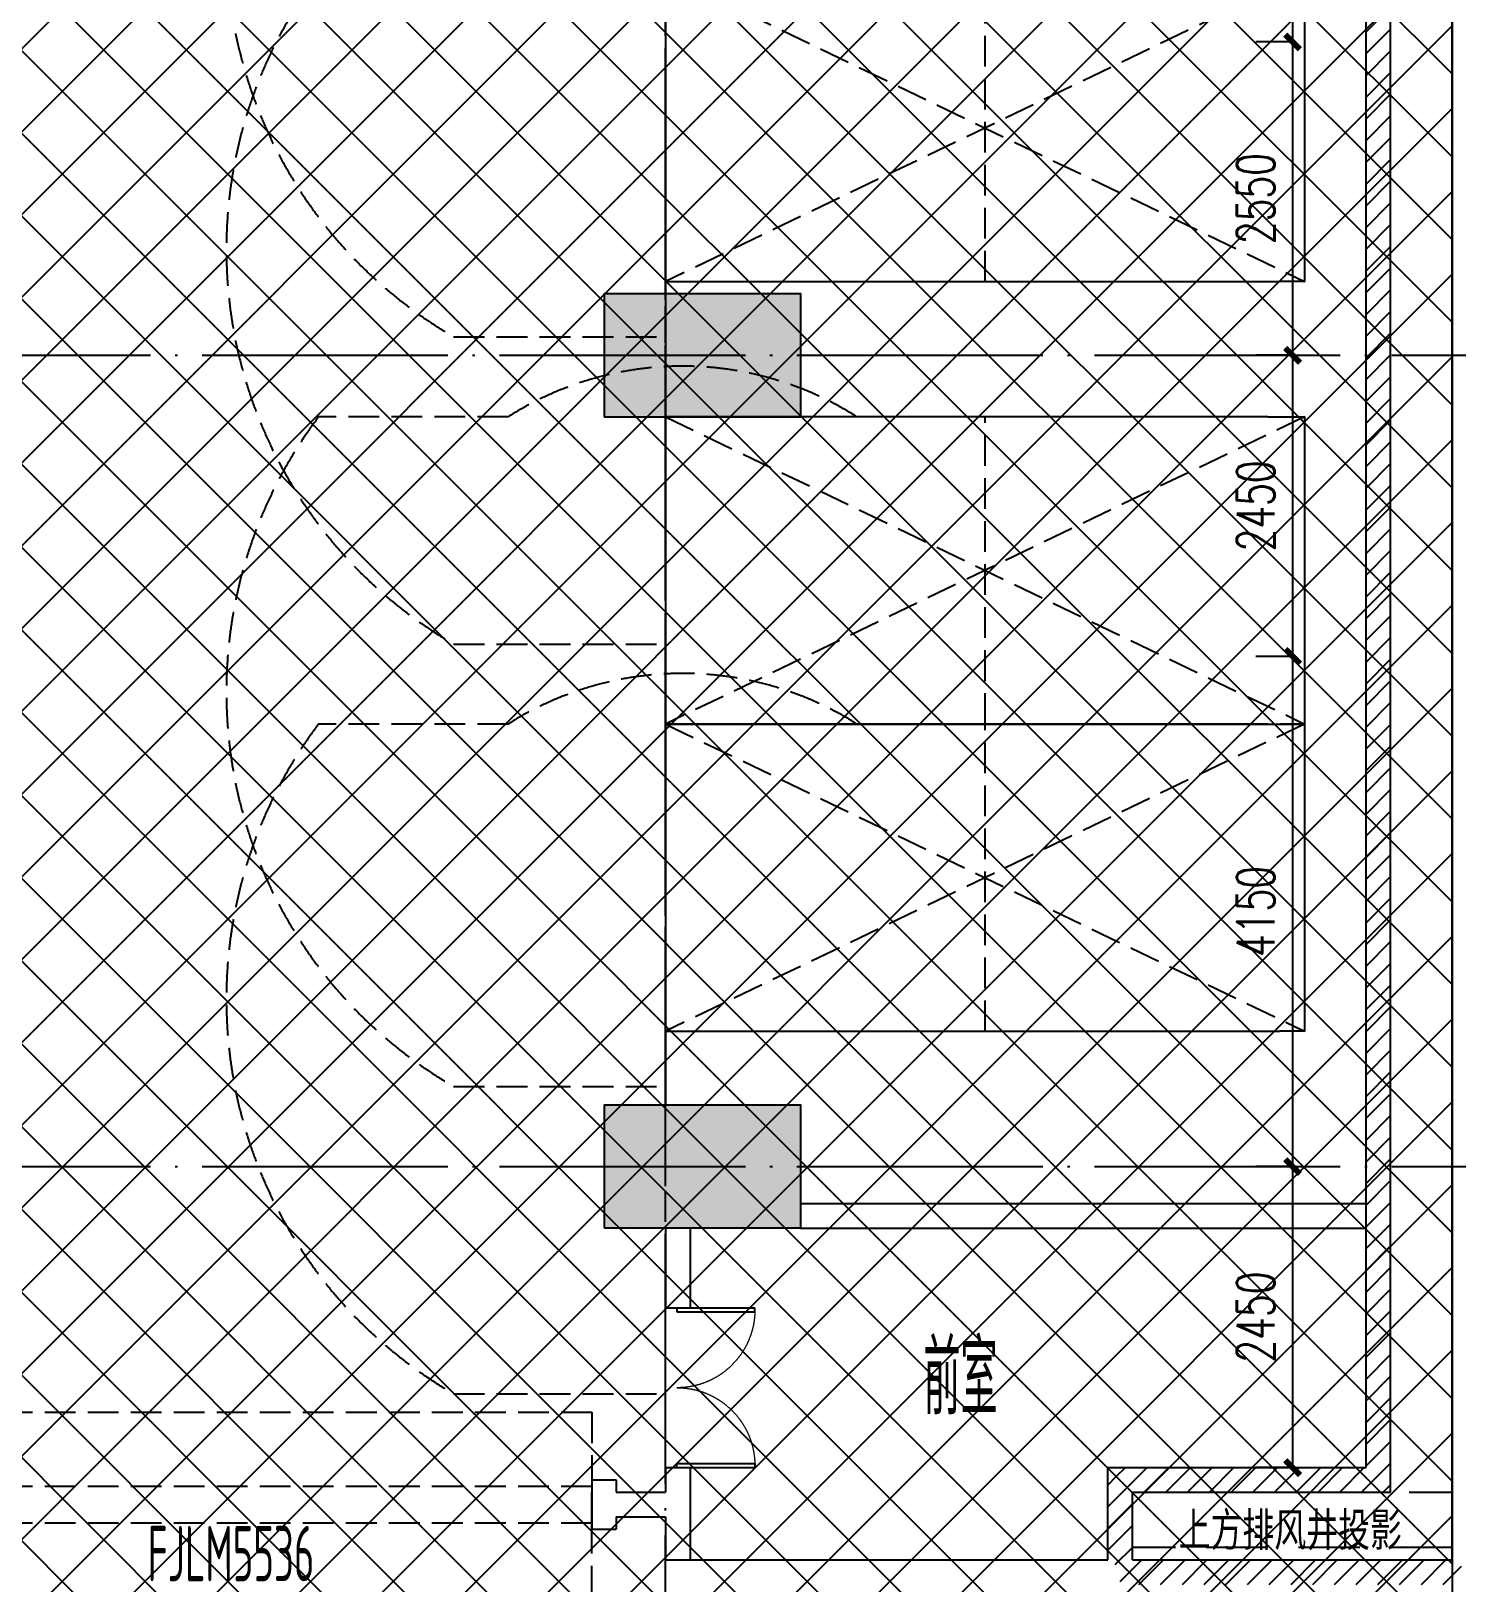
# Model space of a CAD drawing. Header units: millimetres. Extents: x 12325263 to 13848842, y -1463133 to 573208.
# Drawn here: x 12553135 to 12564737, y -864475 to -851848 of the extents above; entities that cross this region are included whole.
import ezdxf
from ezdxf.xclip import XClip

# ---------------------------------------------------------------- set-up
doc = ezdxf.new("R2010")
doc.units = ezdxf.units.MM
doc.header["$LTSCALE"] = 1000
doc.header["$XCLIPFRAME"] = 0
for name, pattern in [('-2F平面$0$DASH', [0.35, 0.25, -0.1]), ('ACAD_ISO02W100', [15, 12, -3]), ('DASH', [0.35, 0.25, -0.1]), ('DASHED2', [0.375, 0.25, -0.125]), ('DOTE', [2.42, 2, -0.2, 0.02, -0.2])]:
    doc.linetypes.add(name, pattern=pattern)
doc.layers.add('-2F平面$0$A-轨迹线', color=8, linetype='Continuous', plot=False)
for name, color, linetype in [('-2F平面$0$PARTS-CAR公寓-机械车位', 240, 'Continuous'), ('A-ANNO-TEXT', 7, 'Continuous'), ('A-AXIS', 16, 'DOTE'), ('A-COLS', 6, 'Continuous'), ('A-WALL', 5, 'Continuous'), ('A-WALL-PATT', 8, 'Continuous'), ('A_WALL(防火墙)', 151, 'Continuous'), ('DRWD-DOOR', 2, 'Continuous'), ('DRWD-F-TEXT', 142, 'Continuous'), ('DRWD-WINDOW', 2, 'Continuous'), ('PUB-TEXT', 7, 'Continuous'), ('PUB_DIM', 83, 'Continuous'), ('PUB_HATCH', 8, 'Continuous'), ('ROAD-LINE', 20, 'Continuous'), ('WALL', 5, 'Continuous'), ('WALL-SHATCH', 8, 'Continuous'), ('投影线', 6, 'ACAD_ISO02W100')]:
    doc.layers.add(name, color=color, linetype=linetype)
doc.styles.add('_TCH_DIM_T3', font='SIMPLEX.shx', dxfattribs={"width": 0.705882, "bigfont": 'GBCBIG.shx'})
doc.styles.add('hztxt', font='gbenor.shx', dxfattribs={"width": 0.7, "bigfont": 'gbcbig.shx'})
doc.styles.get("Standard").update_dxf_attribs({"font": 'gbenor.shx', "bigfont": 'gbcbig.shx'})
doc.styles.add('TITXV', font='', dxfattribs={"width": 0.7})
doc.styles.get('TITXV').set_extended_font_data('SimSun')
doc.dimstyles.new('_TCH_ARCH&&120', dxfattribs={"dimtxt": 306, "dimasz": 120, "dimexe": 300, "dimexo": 360, "dimgap": 147, "dimtad": 1, "dimdec": 0, "dimzin": 0, "dimdsep": 46, "dimtxsty": '_TCH_DIM_T3', "dimblk": 'ARCHTICK', "dimcen": 0.09, "dimclrt": 7, "dimazin": 2, "dimtfac": 1, "dimtdec": 0, "dimtix": 1, "dimtmove": 2, "dimatfit": 3, "dimfxl": 1, "dimfxlon": 1, "dimtolj": 1, "dimtzin": 0, "dimarcsym": 0})
pattern_1 = [(45, (0, 89.76), (-88.388383, 88.388383), [])]

# ---------------------------------------------------------------- blocks, each defined once
blk = doc.blocks.new('adgshg13-A$C7F010FC0')
at = {"layer": 'WALL-SHATCH'}
h = blk.add_hatch(color=256, dxfattribs=at)
h.dxf.hatch_style = 1
h.paths.add_polyline_path([(-60384, -16881), (-763, 197), (12588, -13153), (12588, -157996), (-162965, -188820), (-171262, -180523), (-171262, -31311), (-150707, -10756), (-131860, -7981), (-99162, -7981), (-99162, -4981), (-76620, -4981), (-70108, -16881)], flags=16)
h.paths.add_polyline_path([(-60091, -16381), (-647, 647), (12988, -12988), (12988, -158332), (-163101, -189250), (-171662, -180689), (-171662, -31145), (-150778, -10261), (-131897, -7481), (-99562, -7481), (-99562, -4581), (-76366, -4581), (-69908, -16381)])
blk = doc.blocks.new('adgshg13-FJLM5500')
at = {"layer": 'DRWD-WINDOW', "color": 1, "linetype": 'DASH'}
for p, q in [((-500, 5750), (-500, 250)), ((100, 5750), (-500, 5750)), ((400, 5750), (1000, 5750)), ((1000, 5750), (1000, 250)), ((-500, 250), (100, 250)), ((1000, 250), (400, 250))]:
    blk.add_line(p, q, dxfattribs=at)
at = {"layer": 'DRWD-WINDOW', "color": 2, "linetype": 'DASH'}
for p, q in [((100, 5750), (100, 250)), ((100, 5750), (400, 5750)), ((400, 5750), (400, 250)), ((100, 250), (400, 250))]:
    blk.add_line(p, q, dxfattribs=at)
blk = doc.blocks.new('adgshg13-$DorLib2D$00000002')
for p, q in [((-0.5, 0), (-0.5, 0.4875)), ((-0.475, 0.4875), (-0.5, 0.4875)), ((-0.475, 0), (-0.475, 0.4875)), ((0.475, 0), (0.475, 0.4875)), ((0.475, 0.4875), (0.5, 0.4875)), ((0.5, 0), (0.5, 0.4875)), ((-0.5, 0), (-0.475, 0)), ((0.5, 0), (0.475, 0))]:
    blk.add_line(p, q)
at = {"lineweight": 13}
for centre, start, end in [((-0.4875, 0), 0, 88.53072), ((0.4875, 0), 91.46928, 180)]:
    blk.add_arc(centre, 0.4875, start, end, dxfattribs=at)
blk = doc.blocks.new('adgshg2qbj-gycw-bj-13--2F平面$0$CAR-机械车位')
at = {"layer": '-2F平面$0$A-轨迹线', "color": 251, "linetype": '-2F平面$0$DASH'}
blk.add_lwpolyline([(2500, 3643, 0.290247), (2500, 6480), (2500, 8022, 0.450414), (-2949, 6924), (-2949, 5200), (0, 5200)], format="xyb", dxfattribs=at)
at = {"linetype": '-2F平面$0$DASH'}
for p, q in [((2500, 5200), (0, 0)), ((2500, 0), (0, 5200)), ((0, 2600), (2500, 2600))]:
    blk.add_line(p, q, dxfattribs=at)
for p, q in [((2500, 5200), (0, 5200)), ((0, 5200), (0, 200)), ((2500, 300), (2500, 5200))]:
    blk.add_line(p, q)
blk.add_lwpolyline([(2500, 300), (2500, 0), (0, 0), (0, 200)])
blk = doc.blocks.new('A$C4C7A72D3')
at = {"layer": 'ROAD-LINE'}
for p, q in [((158849, 93248.9), (162091.6, 74781.5)), ((162091.6, 74781.5), (161599.1, 74695))]:
    blk.add_line(p, q, dxfattribs=at)
at = {"layer": 'WALL'}
for p, q in [((162264.8, 73795.4), (162377, 73156.4)), ((162461.8, 73830), (162574, 73191)), ((162601.9, 71876), (162798.9, 71910.5)), ((162601.9, 71876), (162636.5, 71679)), ((162798.9, 71910.5), (162928.7, 71171.1)), ((162028.1, 71673.7), (162225.1, 71708.3)), ((162028.1, 71673.7), (162097.3, 71279.7)), ((162225.1, 71708.3), (162242.4, 71609.8)), ((162242.4, 71609.8), (162636.5, 71679)), ((162277, 71412.8), (162671, 71482)), ((162671, 71482), (162731.7, 71136.5)), ((162277, 71412.8), (162294.3, 71314.3)), ((162097.3, 71279.7), (162294.3, 71314.3))]:
    blk.add_line(p, q, dxfattribs=at)
for points in [[(163313.4, 74181.7), (167844.4, 74977.3)], [(163348, 73984.7), (167879, 74780.4)], [(162376.5, 73156.3), (162573.5, 73190.9)]]:
    blk.add_lwpolyline(points, dxfattribs=at)
at = {"layer": '-2F平面$0$PARTS-CAR公寓-机械车位', "rotation": 99.95953975250532}
for p in [(165622.3, 84742.2), (166054.6, 82279.9), (166677.2, 78734.1), (167109.5, 76271.7)]:
    blk.add_blockref('adgshg2qbj-gycw-bj-13--2F平面$0$CAR-机械车位', p, dxfattribs=at)
at = {"layer": 'DRWD-DOOR', "color": 2, "xscale": -1299.999875490987, "yscale": 1299.999875490986, "zscale": -2166.666459151646, "rotation": 279.9576797823484}
blk.add_blockref('adgshg13-$DorLib2D$00000002', (162581.6, 72532.3), dxfattribs=at)
at = {"layer": 'DRWD-DOOR', "color": 2, "rotation": 99.95868079644173}
blk.add_blockref('adgshg13-FJLM5500', (162352.2, 71273.7), dxfattribs=at)
at = {"layer": 'WALL', "color": 1}
blk.add_blockref('adgshg13-A$C7F010FC0', (210433, 205503.6), dxfattribs=at)
at = {"layer": 'DRWD-F-TEXT', "width": 0.6}
blk.add_text('FJLM5536', height=450, rotation=10, dxfattribs=at).set_placement((158610.8, 70236.2))
at = {"layer": 'PUB-TEXT', "style": 'hztxt', "width": 0.7}
blk.add_text('前室', height=600, rotation=9.95798, dxfattribs=at).set_placement((164593.5, 72663.7))
blk = doc.blocks.new('qlzw')
at = {"layer": 'A-AXIS'}
for p, q in [((12424866.8, 979489.8), (12424866.8, 1082089.8)), ((12411416.8, 1027389.8), (12486866.8, 1027389.8)), ((12411416.8, 1020789.8), (12486866.8, 1020789.8))]:
    blk.add_line(p, q, dxfattribs=at)
blk = doc.blocks.new('_FZH')
blk.add_lwpolyline([(-0.5, -0.5), (0.5, -0.5), (0.5, 0.5), (-0.5, 0.5)], close=True)
at = {"layer": 'PUB_HATCH'}
blk.add_solid([(-0.5, -0.5), (0.5, -0.5), (-0.5, 0.5), (0.5, 0.5)], dxfattribs=at)
blk = doc.blocks.new('asdfdsfds')
at = {"layer": 'A-COLS', "xscale": 1600, "yscale": 1000, "zscale": 1000}
for p in [(-45700, 31400), (-45700, 24800)]:
    blk.add_blockref('_FZH', p, dxfattribs=at)
blk = doc.blocks.new('_ArchTick')
at = {"color": 0, "linetype": 'ByBlock', "const_width": 0.4}
blk.add_lwpolyline([(-0.5, -0.5), (0.5, 0.5)], dxfattribs=at)
blk = doc.blocks.new('*D4706')
at = {"layer": 'Defpoints', "color": 0, "transparency": 16777216}
for p in [(12563400, -847887), (12564497, -847887), (12564497, -851937)]:
    blk.add_point(p, dxfattribs=at)
at = {"layer": 'PUB_DIM', "color": 0, "lineweight": -2, "transparency": 16777216}
for p, q in [((12563401, -847887), (12563100, -847887)), ((12563400, -851937), (12563400, -847887)), ((12563401, -851937), (12563100, -851937))]:
    blk.add_line(p, q, dxfattribs=at)
at = {"layer": 'PUB_DIM', "color": 0, "lineweight": -2, "transparency": 16777216, "xscale": 120, "yscale": 120, "zscale": 120}
for p, rotation in [((12563400, -847887), 90), ((12563400, -851937), 270)]:
    blk.add_blockref('_ArchTick', p, dxfattribs=dict(at, rotation=rotation))
at = {"layer": 'PUB_DIM', "color": 7, "transparency": 16777216, "insert": (12563100, -849912), "char_height": 306, "attachment_point": 5, "rotation": 90, "style": '_TCH_DIM_T3'}
blk.add_mtext('\\A1;4050', dxfattribs=at)
blk = doc.blocks.new('*D4707')
at = {"layer": 'Defpoints', "color": 0, "transparency": 16777216}
for p in [(12563400, -851937), (12564497, -851937), (12564497, -854487)]:
    blk.add_point(p, dxfattribs=at)
at = {"layer": 'PUB_DIM', "color": 0, "lineweight": -2, "transparency": 16777216}
for p, q in [((12563401, -851937), (12563100, -851937)), ((12563400, -854487), (12563400, -851937)), ((12563401, -854487), (12563100, -854487))]:
    blk.add_line(p, q, dxfattribs=at)
at = {"layer": 'PUB_DIM', "color": 0, "lineweight": -2, "transparency": 16777216, "xscale": 120, "yscale": 120, "zscale": 120}
for p, rotation in [((12563400, -851937), 90), ((12563400, -854487), 270)]:
    blk.add_blockref('_ArchTick', p, dxfattribs=dict(at, rotation=rotation))
at = {"layer": 'PUB_DIM', "color": 7, "transparency": 16777216, "insert": (12563100, -853212), "char_height": 306, "attachment_point": 5, "rotation": 90, "style": '_TCH_DIM_T3'}
blk.add_mtext('\\A1;2550', dxfattribs=at)
blk = doc.blocks.new('*D4708')
at = {"layer": 'Defpoints', "color": 0, "transparency": 16777216}
for p in [(12563400, -854487), (12564497, -854487), (12564497, -856937)]:
    blk.add_point(p, dxfattribs=at)
at = {"layer": 'PUB_DIM', "color": 0, "lineweight": -2, "transparency": 16777216}
for p, q in [((12563401, -854487), (12563100, -854487)), ((12563400, -856937), (12563400, -854487)), ((12563401, -856937), (12563100, -856937))]:
    blk.add_line(p, q, dxfattribs=at)
at = {"layer": 'PUB_DIM', "color": 0, "lineweight": -2, "transparency": 16777216, "xscale": 120, "yscale": 120, "zscale": 120}
for p, rotation in [((12563400, -854487), 90), ((12563400, -856937), 270)]:
    blk.add_blockref('_ArchTick', p, dxfattribs=dict(at, rotation=rotation))
at = {"layer": 'PUB_DIM', "color": 7, "transparency": 16777216, "insert": (12563100, -855712), "char_height": 306, "attachment_point": 5, "rotation": 90, "style": '_TCH_DIM_T3'}
blk.add_mtext('\\A1;2450', dxfattribs=at)
blk = doc.blocks.new('*D4709')
at = {"layer": 'Defpoints', "color": 0, "transparency": 16777216}
for p in [(12563400, -856937), (12564497, -856937), (12564497, -861087)]:
    blk.add_point(p, dxfattribs=at)
at = {"layer": 'PUB_DIM', "color": 0, "lineweight": -2, "transparency": 16777216}
for p, q in [((12563401, -856937), (12563100, -856937)), ((12563400, -861087), (12563400, -856937)), ((12563401, -861087), (12563100, -861087))]:
    blk.add_line(p, q, dxfattribs=at)
at = {"layer": 'PUB_DIM', "color": 0, "lineweight": -2, "transparency": 16777216, "xscale": 120, "yscale": 120, "zscale": 120}
for p, rotation in [((12563400, -856937), 90), ((12563400, -861087), 270)]:
    blk.add_blockref('_ArchTick', p, dxfattribs=dict(at, rotation=rotation))
at = {"layer": 'PUB_DIM', "color": 7, "transparency": 16777216, "insert": (12563100, -859012), "char_height": 306, "attachment_point": 5, "rotation": 90, "style": '_TCH_DIM_T3'}
blk.add_mtext('\\A1;4150', dxfattribs=at)
blk = doc.blocks.new('*D4710')
at = {"layer": 'Defpoints', "color": 0, "transparency": 16777216}
for p in [(12563400, -861087), (12564497, -861087), (12564497, -863537)]:
    blk.add_point(p, dxfattribs=at)
at = {"layer": 'PUB_DIM', "color": 0, "lineweight": -2, "transparency": 16777216}
for p, q in [((12563401, -861087), (12563100, -861087)), ((12563400, -863537), (12563400, -861087)), ((12563401, -863537), (12563100, -863537))]:
    blk.add_line(p, q, dxfattribs=at)
at = {"layer": 'PUB_DIM', "color": 0, "lineweight": -2, "transparency": 16777216, "xscale": 120, "yscale": 120, "zscale": 120}
for p, rotation in [((12563400, -861087), 90), ((12563400, -863537), 270)]:
    blk.add_blockref('_ArchTick', p, dxfattribs=dict(at, rotation=rotation))
at = {"layer": 'PUB_DIM', "color": 7, "transparency": 16777216, "insert": (12563100, -862312), "char_height": 306, "attachment_point": 5, "rotation": 90, "style": '_TCH_DIM_T3'}
blk.add_mtext('\\A1;2450', dxfattribs=at)

msp = doc.modelspace()

# ---------------------------------------------------------------- block references
ref = msp.add_blockref('A$C4C7A72D3', (12385714.9, -906209.5), dxfattribs=dict(rotation=350.041249254255))
XClip(ref).set_block_clipping_path([(223442.8584877662, 85923.1187333744), (220542.7961432356, 85923.1422391906), (220542.8579492103, 89292.823275506), (211526.9150355905, 89292.8101311298), (210631.4331447985, 94392.8080583527), (206113.3685902953, 94392.8025418455), (206001.4315187763, 95030.3127344656), (204376.2826588508, 94744.9613686837), (203364.4570056833, 100506.9030052917), (197947.3947122637, 99555.7482674252), (192482.3428474721, 130679.4765393781), (190118.7804593667, 130264.4504016289), (191623.4071957469, 121695.6427078634), (177046.6486519482, 119136.2011700841), (175707.6223907359, 126760.8483765714), (173902.988371335, 128026.4039125028), (169528.3854461554, 127258.2903269802), (169070.0967394859, 129868.3614864857), (163308.2517458182, 128856.6693391807), (163766.52659606, 126246.6171700556), (159679.1795131005, 125528.9180921423), (170669.6888374612, 62935.797914044), (167222.1989369914, 62330.4650948944), (167939.7759490944, 58243.6808593175), (171386.9528796654, 58848.2912487988), (172857.0656793863, 50477.0032648193), (165962.5026008021, 49266.4230898353), (168037.7813034765, 37447.1796448426), (140649.9584970828, 32638.2390106404), (115387.9799239188, 28202.5781787895), (95598.7254695911, 140907.4332163476), (226939.476109907, 163968.8668500402), (240128.6952811591, 88852.8973128139)])

# ---------------------------------------------------------------- next in the draw order: hatches: boundary and pattern name
at = {"layer": 'A-WALL-PATT'}
h = msp.add_hatch(dxfattribs=at)
h.set_pattern_fill('ANSI37', color=252, scale=300)
h.set_pattern_definition([(45, (0, 0), (-336.759605, 336.759605), []), (135, (0, 0), (-336.759605, -336.759605), [])])
h.paths.add_polyline_path([(12620650.4, -860223), (12617794, -859722), (12618376.9, -856402.6), (12609496.8, -854843.4), (12609496.8, -849665.4), (12605046.8, -848884), (12605046.8, -848236.8), (12604796.8, -848236.8), (12604796.8, -848236.8), (12603396.8, -848236.8), (12603396.8, -842386.7), (12597896.8, -842386.8), (12597896.8, -819486.8), (12597896.6, -810786.8), (12595496.8, -810786.8), (12595496.9, -819486.7), (12580697.2, -819486.7), (12580696.9, -811745.4), (12579138.3, -810186.8), (12574696.8, -810186.7), (12574696.8, -807536.8), (12568846.8, -807536.8), (12568846.8, -810186.8), (12564696.9, -810186.8), (12564696.8, -873736.8), (12561196.8, -873736.8), (12561196.8, -877886.8), (12564696.8, -877886.8), (12564696.8, -886386.8), (12557696.8, -886386.8), (12557696.8, -898386.9), (12504241.6, -898386.9), (12504241.6, -783958), (12634041.3, -783958), (12627930.1, -818762.8)])
h = msp.add_hatch(dxfattribs=at)
h.set_pattern_fill('普通砖', color=256, scale=50, style=0)
h.set_pattern_definition(pattern_1)
h.paths.add_polyline_path([(12563996.8, -863536.8), (12564196.8, -863736.8), (12564196.8, -845336.6), (12563996.8, -845136.6)])
h = msp.add_hatch(dxfattribs=at)
h.set_pattern_fill('普通砖', color=256, scale=50, style=0)
h.set_pattern_definition(pattern_1)
h.paths.add_polyline_path([(12561996.8, -864353.5), (12562096.8, -864286.8), (12562096.8, -863736.8), (12561896.8, -863536.8), (12561896.8, -864286.8)])
h = msp.add_hatch(dxfattribs=at)
h.set_pattern_fill('普通砖', color=256, scale=50, style=0)
h.set_pattern_definition(pattern_1)
h.paths.add_polyline_path([(12561896.8, -863536.8), (12562096.8, -863736.8), (12564196.8, -863736.8), (12563996.8, -863536.8)])
h = msp.add_hatch(dxfattribs=at)
h.set_pattern_fill('普通砖', color=256, scale=50, style=0)
h.set_pattern_definition(pattern_1)
h.paths.add_polyline_path([(12561996.8, -864353.5), (12561996.8, -864486.8), (12564796.8, -864486.8), (12564796.8, -864353.5), (12564696.8, -864286.8), (12562096.8, -864286.8)])

# ---------------------------------------------------------------- next in the draw order: linework, layer by layer
at = {"layer": 'A-WALL'}
for p, q in [((12564696.8, -864286.8), (12564696.8, -847686.8)), ((12558296.8, -868086.8), (12558296.8, -864286.8)), ((12558296.8, -864286.8), (12559296.8, -864286.8)), ((12559296.8, -864286.8), (12561896.8, -864286.8))]:
    msp.add_line(p, q, dxfattribs=at)
at = {"layer": 'A_WALL(防火墙)'}
for p, q in [((12563996.8, -863536.8), (12563996.8, -845136.6)), ((12564196.8, -863736.8), (12564196.8, -845336.6)), ((12561896.8, -864286.8), (12561896.8, -863536.8)), ((12561896.8, -863536.8), (12563996.8, -863536.8)), ((12562096.8, -864286.8), (12562096.8, -863736.8)), ((12562096.8, -863736.8), (12564196.8, -863736.8)), ((12562096.8, -864286.8), (12564696.8, -864286.8))]:
    msp.add_line(p, q, dxfattribs=at)
at = {"layer": 'PUB_HATCH', "color": 6, "elevation": 0}
msp.add_lwpolyline([(12603396.8, -842386.7), (12597896.8, -842386.8), (12597896.8, -819486.8), (12597896.6, -810786.8), (12595496.8, -810786.8), (12595496.9, -819486.7), (12580697.2, -819486.7), (12580696.9, -811745.4), (12579138.3, -810186.8), (12574696.8, -810186.7), (12574696.8, -807536.8), (12568846.8, -807536.8), (12568846.8, -810186.8), (12564696.9, -810186.8), (12564696.8, -873736.8), (12561196.8, -873736.8), (12561196.8, -877886.8), (12564696.8, -877886.8), (12564696.8, -886386.8), (12557696.8, -886386.8), (12557696.8, -898386.9), (12504241.6, -898386.9)], dxfattribs=at)
at = {"layer": '投影线', "linetype": 'DASHED2', "ltscale": 2}
msp.add_lwpolyline([(12562096.8, -864186.8), (12562096.8, -863736.8), (12564696.8, -863736.8), (12564696.8, -864186.8)], close=True, dxfattribs=at)

# ---------------------------------------------------------------- next in the draw order: block references
at = {"color": 2}
msp.add_blockref('qlzw', (133430, -1881876.5), dxfattribs=at)
msp.add_blockref('asdfdsfds', (12604296.8, -885886.8))

# ---------------------------------------------------------------- next in the draw order: texts
at = {"layer": 'A-ANNO-TEXT', "style": 'TITXV', "width": 0.7}
msp.add_text('上方排风井投影', height=271.9, dxfattribs=at).set_placement((12562471.8, -864177.1))

# ---------------------------------------------------------------- next in the draw order: dimensions: what is measured, and where the dimension line sits
at = {"layer": 'PUB_DIM'}
for p1, p2, picture, middle in [((12564496.8, -851936.8), (12564496.8, -847886.8), '*D4706', (12563100, -849911.8)), ((12564496.8, -854486.8), (12564496.8, -851936.8), '*D4707', (12563100, -853211.8)), ((12564496.8, -856936.8), (12564496.8, -854486.8), '*D4708', (12563100, -855711.8)), ((12564496.8, -861086.8), (12564496.8, -856936.8), '*D4709', (12563100, -859011.8)), ((12564496.8, -863536.8), (12564496.8, -861086.8), '*D4710', (12563100, -862311.8))]:
    dim = msp.add_aligned_dim(p1=p1, p2=p2, distance=1096.8, dimstyle='_TCH_ARCH&&120', dxfattribs=at)
    dim.commit()
    dim.dimension.update_dxf_attribs({"geometry": picture, "text_midpoint": middle})

doc.saveas('drawing.dxf')
